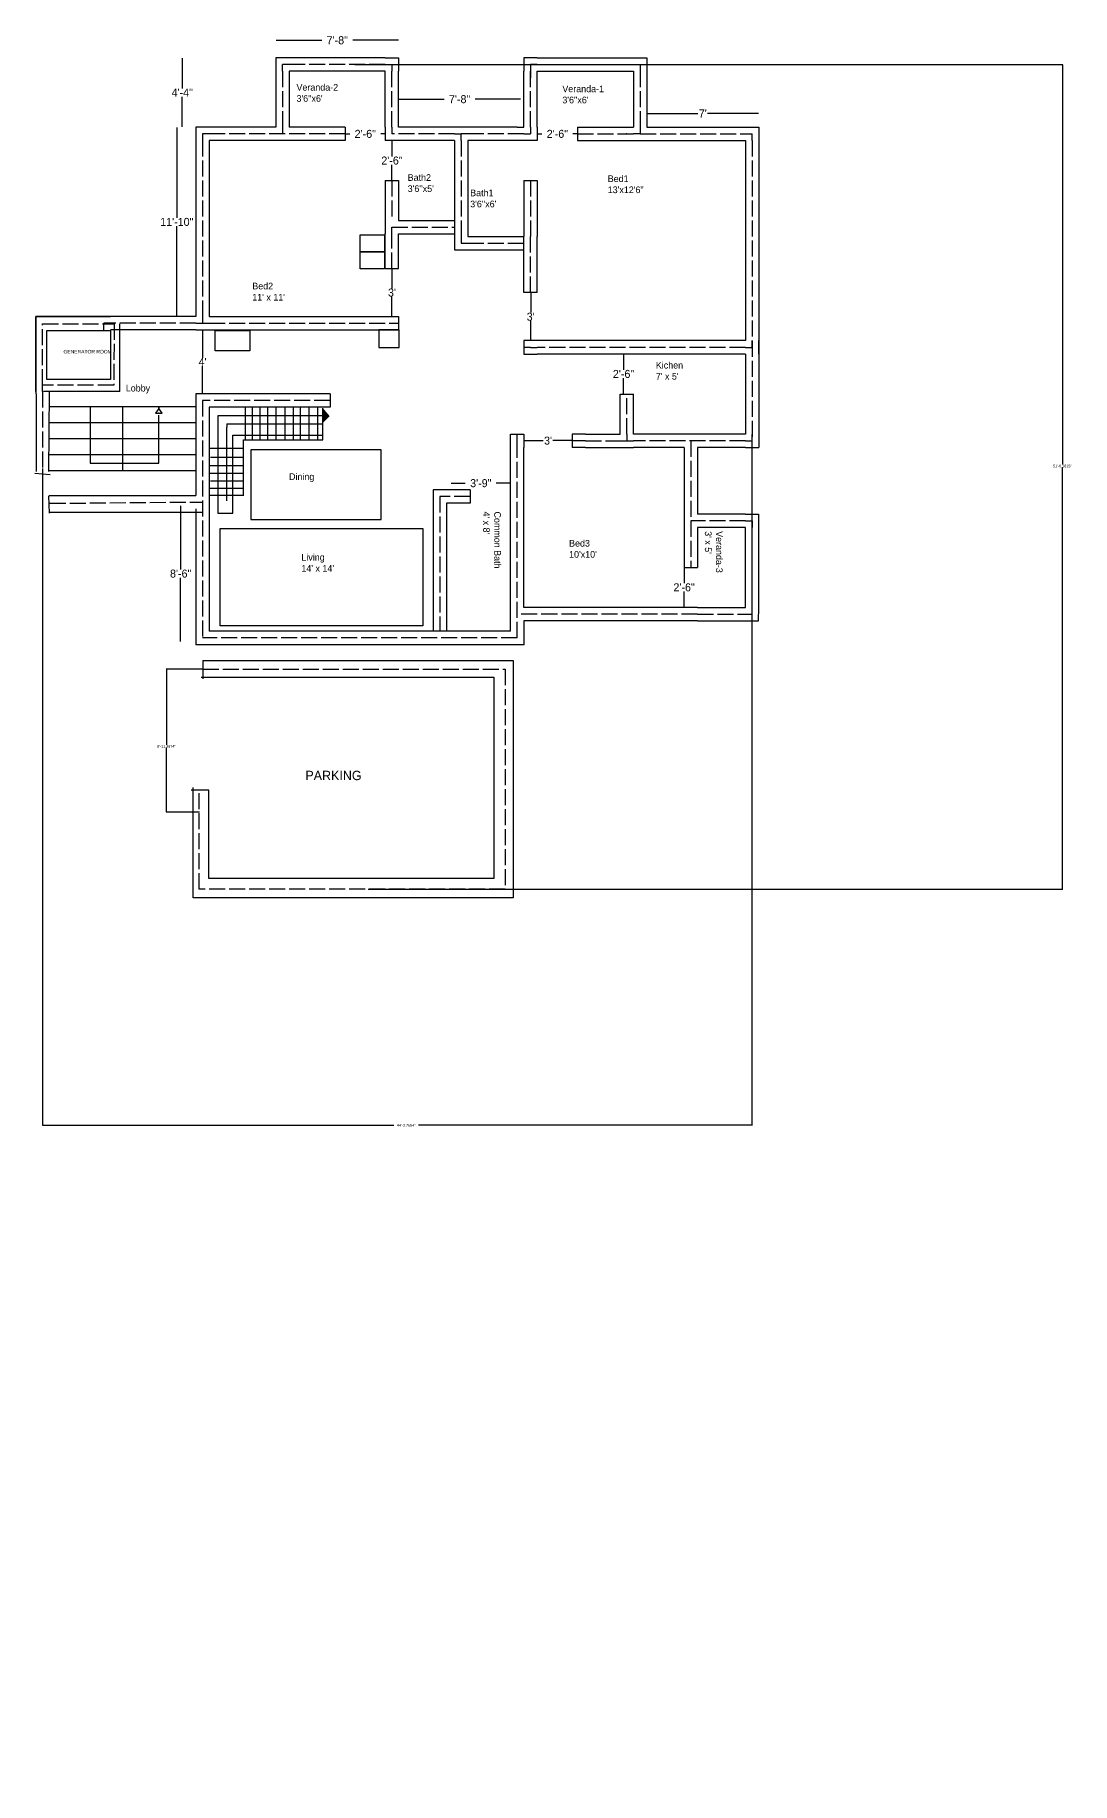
# Model space of a CAD drawing. Header units: inches. Extents: x -2961 to 151, y -82 to 1461.
# Drawn here: x -2961 to -2184, y -82 to 1229 of the extents above; entities that cross this region are included whole.
import ezdxf

# ---------------------------------------------------------------- set-up
doc = ezdxf.new("R2010")
doc.units = ezdxf.units.IN
doc.header["$MEASUREMENT"] = 0
doc.linetypes.add('ACAD_ISO02W100', pattern=[15, 12, -3])
doc.dimstyles.get("Standard").update_dxf_attribs({"dimtxt": 2, "dimasz": 0.18, "dimexe": 0.18, "dimexo": 0.0625, "dimgap": 0.09, "dimtad": 0, "dimtih": 1, "dimtoh": 1, "dimdec": 4, "dimzin": 0, "dimdsep": 46, "dimlunit": 3, "dimtxsty": 'Standard', "dimcen": 0.09, "dimadec": 0, "dimazin": 0, "dimtfac": 1, "dimtdec": 4, "dimtofl": 0, "dimtmove": 0, "dimatfit": 3, "dimfxl": 1, "dimtolj": 1, "dimtzin": 0, "dimarcsym": 0})

# ---------------------------------------------------------------- blocks, each defined once
blk = doc.blocks.new('*D6')
at = {"color": 0, "lineweight": -2}
for p, q in [((-2649.5, 892.5), (-2638.8, 892.5)), ((-2605, 892.5), (-2615.7, 892.5))]:
    blk.add_line(p, q, dxfattribs=at)
at = {"color": 0}
for points in [[(-2649.5, 892.6), (-2649.5, 892.5), (-2649.7, 892.5)], [(-2605, 892.6), (-2605, 892.5), (-2604.8, 892.5)]]:
    blk.add_solid(points, dxfattribs=at)
at = {"layer": 'Defpoints', "color": 0}
for p in [(-2649.7, 892.5), (-2649.7, 887.4), (-2604.8, -82.1)]:
    blk.add_point(p, dxfattribs=at)
at = {"color": 0, "insert": (-2627.2, 892.5), "char_height": 6, "attachment_point": 5}
blk.add_mtext('\\A1;3\'-9"', dxfattribs=at)
blk = doc.blocks.new('*D7')
at = {"color": 0, "lineweight": -2}
for p, q in [((-2780.6, 1224.6), (-2746.4, 1224.6)), ((-2689, 1224.6), (-2723.2, 1224.6))]:
    blk.add_line(p, q, dxfattribs=at)
at = {"color": 0}
for points in [[(-2780.6, 1224.7), (-2780.6, 1224.6), (-2780.8, 1224.6)], [(-2689, 1224.7), (-2689, 1224.6), (-2688.8, 1224.6)]]:
    blk.add_solid(points, dxfattribs=at)
at = {"layer": 'Defpoints', "color": 0}
for p in [(-2688.8, 1224.6), (-2780.8, 1211.4), (-2688.8, 1211.4)]:
    blk.add_point(p, dxfattribs=at)
at = {"color": 0, "insert": (-2734.8, 1224.6), "char_height": 6, "attachment_point": 5}
blk.add_mtext('\\A1;7\'-8"', dxfattribs=at)
blk = doc.blocks.new('*D8')
at = {"color": 0, "lineweight": -2}
for p, q in [((-2688.6, 1180.4), (-2654.7, 1180.4)), ((-2597.5, 1180.4), (-2631.5, 1180.4))]:
    blk.add_line(p, q, dxfattribs=at)
at = {"color": 0}
for points in [[(-2688.6, 1180.4), (-2688.6, 1180.3), (-2688.8, 1180.4)], [(-2597.5, 1180.4), (-2597.5, 1180.3), (-2597.3, 1180.4)]]:
    blk.add_solid(points, dxfattribs=at)
at = {"layer": 'Defpoints', "color": 0}
for p in [(-2597.3, 1180.4), (-2688.8, 1159.4), (-2597.3, 1159.4)]:
    blk.add_point(p, dxfattribs=at)
at = {"color": 0, "insert": (-2643.1, 1180.4), "char_height": 6, "attachment_point": 5}
blk.add_mtext('\\A1;7\'-8"', dxfattribs=at)
blk = doc.blocks.new('*D9')
at = {"color": 0, "lineweight": -2}
for p, q in [((-2502.6, 1169.7), (-2464.4, 1169.7)), ((-2419, 1169.7), (-2457.2, 1169.7))]:
    blk.add_line(p, q, dxfattribs=at)
at = {"color": 0}
for points in [[(-2502.6, 1169.8), (-2502.6, 1169.7), (-2502.8, 1169.7)], [(-2419, 1169.8), (-2419, 1169.7), (-2418.8, 1169.7)]]:
    blk.add_solid(points, dxfattribs=at)
at = {"layer": 'Defpoints', "color": 0}
for p in [(-2418.8, 1169.7), (-2502.8, 1159.4), (-2418.8, 1159.4)]:
    blk.add_point(p, dxfattribs=at)
at = {"color": 0, "insert": (-2460.8, 1169.7), "char_height": 6, "attachment_point": 5}
blk.add_mtext("\\A1;7'", dxfattribs=at)
blk = doc.blocks.new('*D10')
at = {"color": 0, "lineweight": -2}
for p, q in [((-2855.1, 1159.2), (-2855.1, 1091.5)), ((-2855.1, 1017.6), (-2855.1, 1085.3))]:
    blk.add_line(p, q, dxfattribs=at)
at = {"color": 0}
for points in [[(-2855.2, 1159.2), (-2855.1, 1159.2), (-2855.1, 1159.4)], [(-2855.2, 1017.6), (-2855.1, 1017.6), (-2855.1, 1017.4)]]:
    blk.add_solid(points, dxfattribs=at)
at = {"layer": 'Defpoints', "color": 0}
for p in [(-2855.1, 1159.4), (-2840.8, 1159.4), (-2841, 1017.4)]:
    blk.add_point(p, dxfattribs=at)
at = {"color": 0, "insert": (-2855.1, 1088.4), "char_height": 6, "attachment_point": 5}
blk.add_mtext('\\A1;11\'-10"', dxfattribs=at)
blk = doc.blocks.new('*D4')
at = {"color": 0, "lineweight": -2}
for p, q in [((-2852.2, 875.5), (-2852.2, 827.8)), ((-2852.2, 773.9), (-2852.2, 821.6))]:
    blk.add_line(p, q, dxfattribs=at)
at = {"color": 0}
for points in [[(-2852.3, 875.5), (-2852.2, 875.5), (-2852.2, 875.7)], [(-2852.3, 773.9), (-2852.2, 773.9), (-2852.2, 773.7)]]:
    blk.add_solid(points, dxfattribs=at)
at = {"layer": 'Defpoints', "color": 0}
for p in [(-2852.2, 875.7), (-2830.1, 875.7), (-2830.1, 773.7)]:
    blk.add_point(p, dxfattribs=at)
at = {"color": 0, "insert": (-2852.2, 824.7), "char_height": 6, "attachment_point": 5}
blk.add_mtext('\\A1;8\'-6"', dxfattribs=at)
blk = doc.blocks.new('*D11')
at = {"color": 0, "lineweight": -2}
for p, q in [((-2594.6, 924.4), (-2580.4, 924.4)), ((-2559, 924.4), (-2573.2, 924.4))]:
    blk.add_line(p, q, dxfattribs=at)
at = {"color": 0}
for points in [[(-2594.6, 924.4), (-2594.6, 924.3), (-2594.8, 924.4)], [(-2559, 924.4), (-2559, 924.3), (-2558.8, 924.4)]]:
    blk.add_solid(points, dxfattribs=at)
at = {"layer": 'Defpoints', "color": 0}
for p in [(-2594.8, 929.4), (-2558.8, 929.4), (-2558.8, 924.4)]:
    blk.add_point(p, dxfattribs=at)
at = {"color": 0, "insert": (-2576.8, 924.4), "char_height": 6, "attachment_point": 5}
blk.add_mtext("\\A1;3'", dxfattribs=at)
blk = doc.blocks.new('*D12')
at = {"color": 0, "lineweight": -2}
for p, q in [((-2589.8, 1035.2), (-2589.8, 1020.4)), ((-2589.8, 999.5), (-2589.8, 1014.3))]:
    blk.add_line(p, q, dxfattribs=at)
at = {"color": 0}
for points in [[(-2589.9, 1035.2), (-2589.8, 1035.2), (-2589.8, 1035.4)], [(-2589.9, 999.5), (-2589.8, 999.5), (-2589.8, 999.3)]]:
    blk.add_solid(points, dxfattribs=at)
at = {"layer": 'Defpoints', "color": 0}
for p in [(-2594.8, 1035.4), (-2594.5, 999.3), (-2589.8, 999.3)]:
    blk.add_point(p, dxfattribs=at)
at = {"color": 0, "insert": (-2589.8, 1017.3), "char_height": 6, "attachment_point": 5}
blk.add_mtext("\\A1;3'", dxfattribs=at)
blk = doc.blocks.new('*D13')
at = {"color": 0, "lineweight": -2}
for p, q in [((-2693.8, 1053.2), (-2693.8, 1038.5)), ((-2693.8, 1017.6), (-2693.8, 1032.3))]:
    blk.add_line(p, q, dxfattribs=at)
at = {"color": 0}
for points in [[(-2693.9, 1053.2), (-2693.8, 1053.2), (-2693.8, 1053.4)], [(-2693.9, 1017.6), (-2693.8, 1017.6), (-2693.8, 1017.4)]]:
    blk.add_solid(points, dxfattribs=at)
at = {"layer": 'Defpoints', "color": 0}
for p in [(-2693.8, 1053.4), (-2688.8, 1053.4), (-2688.8, 1017.4)]:
    blk.add_point(p, dxfattribs=at)
at = {"color": 0, "insert": (-2693.8, 1035.4), "char_height": 6, "attachment_point": 5}
blk.add_mtext("\\A1;3'", dxfattribs=at)
blk = doc.blocks.new('*D14')
at = {"color": 0, "lineweight": -2}
for p, q in [((-2520.2, 989.2), (-2520.2, 977.5)), ((-2520.2, 959.6), (-2520.2, 971.3))]:
    blk.add_line(p, q, dxfattribs=at)
at = {"color": 0}
for points in [[(-2520.2, 989.2), (-2520.1, 989.2), (-2520.2, 989.4)], [(-2520.2, 959.6), (-2520.1, 959.6), (-2520.2, 959.4)]]:
    blk.add_solid(points, dxfattribs=at)
at = {"layer": 'Defpoints', "color": 0}
for p in [(-2520.2, 989.4), (-2512.8, 989.4), (-2512.8, 959.4)]:
    blk.add_point(p, dxfattribs=at)
at = {"color": 0, "insert": (-2520.2, 974.4), "char_height": 6, "attachment_point": 5}
blk.add_mtext('\\A1;2\'-6"', dxfattribs=at)
blk = doc.blocks.new('*D15')
at = {"color": 0, "lineweight": -2}
for p, q in [((-2728.6, 1154.4), (-2725.4, 1154.4)), ((-2699, 1154.4), (-2702.2, 1154.4))]:
    blk.add_line(p, q, dxfattribs=at)
at = {"color": 0}
for points in [[(-2728.6, 1154.4), (-2728.6, 1154.3), (-2728.8, 1154.4)], [(-2699, 1154.4), (-2699, 1154.3), (-2698.8, 1154.4)]]:
    blk.add_solid(points, dxfattribs=at)
at = {"layer": 'Defpoints', "color": 0}
for p in [(-2728.8, 1159.4), (-2698.8, 1159.4), (-2698.8, 1154.4)]:
    blk.add_point(p, dxfattribs=at)
at = {"color": 0, "insert": (-2713.8, 1154.4), "char_height": 6, "attachment_point": 5}
blk.add_mtext('\\A1;2\'-6"', dxfattribs=at)
blk = doc.blocks.new('*D16')
at = {"color": 0, "lineweight": -2}
for p, q in [((-2693.8, 1149.2), (-2693.8, 1137.5)), ((-2693.8, 1119.6), (-2693.8, 1131.3))]:
    blk.add_line(p, q, dxfattribs=at)
at = {"color": 0}
for points in [[(-2693.9, 1149.2), (-2693.8, 1149.2), (-2693.8, 1149.4)], [(-2693.9, 1119.6), (-2693.8, 1119.6), (-2693.8, 1119.4)]]:
    blk.add_solid(points, dxfattribs=at)
at = {"layer": 'Defpoints', "color": 0}
for p in [(-2693.8, 1149.4), (-2688.8, 1149.4), (-2688.8, 1119.4)]:
    blk.add_point(p, dxfattribs=at)
at = {"color": 0, "insert": (-2693.8, 1134.4), "char_height": 6, "attachment_point": 5}
blk.add_mtext('\\A1;2\'-6"', dxfattribs=at)
blk = doc.blocks.new('*D17')
at = {"color": 0, "lineweight": -2}
for p, q in [((-2584.6, 1154.4), (-2581.4, 1154.4)), ((-2555, 1154.4), (-2558.2, 1154.4))]:
    blk.add_line(p, q, dxfattribs=at)
at = {"color": 0}
for points in [[(-2584.6, 1154.4), (-2584.6, 1154.3), (-2584.8, 1154.4)], [(-2555, 1154.4), (-2555, 1154.3), (-2554.8, 1154.4)]]:
    blk.add_solid(points, dxfattribs=at)
at = {"layer": 'Defpoints', "color": 0}
for p in [(-2584.8, 1154.4), (-2584.8, 1149.4), (-2554.8, 1149.4)]:
    blk.add_point(p, dxfattribs=at)
at = {"color": 0, "insert": (-2569.8, 1154.4), "char_height": 6, "attachment_point": 5}
blk.add_mtext('\\A1;2\'-6"', dxfattribs=at)
blk = doc.blocks.new('*D18')
at = {"color": 0, "lineweight": -2}
for p, q in [((-2474.8, 829.2), (-2474.8, 817.5)), ((-2474.8, 799.6), (-2474.8, 811.3))]:
    blk.add_line(p, q, dxfattribs=at)
at = {"color": 0}
for points in [[(-2474.9, 829.2), (-2474.8, 829.2), (-2474.8, 829.4)], [(-2474.9, 799.6), (-2474.8, 799.6), (-2474.8, 799.4)]]:
    blk.add_solid(points, dxfattribs=at)
at = {"layer": 'Defpoints', "color": 0}
for p in [(-2474.8, 829.4), (-2474.8, 799.4), (-2474.8, 799.4)]:
    blk.add_point(p, dxfattribs=at)
at = {"color": 0, "insert": (-2474.8, 814.4), "char_height": 6, "attachment_point": 5}
blk.add_mtext('\\A1;2\'-6"', dxfattribs=at)
blk = doc.blocks.new('*D19')
at = {"color": 0, "lineweight": -2}
for p, q in [((-2835.8, 1007.2), (-2835.8, 986.5)), ((-2835.8, 959.6), (-2835.8, 980.3))]:
    blk.add_line(p, q, dxfattribs=at)
at = {"color": 0}
for points in [[(-2835.9, 1007.2), (-2835.8, 1007.2), (-2835.8, 1007.4)], [(-2835.9, 959.6), (-2835.8, 959.6), (-2835.8, 959.4)]]:
    blk.add_solid(points, dxfattribs=at)
at = {"layer": 'Defpoints', "color": 0}
for p in [(-2840.8, 1007.4), (-2835.8, 1007.4), (-2840.8, 959.4)]:
    blk.add_point(p, dxfattribs=at)
at = {"color": 0, "insert": (-2835.8, 983.4), "char_height": 6, "attachment_point": 5}
blk.add_mtext("\\A1;4'", dxfattribs=at)
blk = doc.blocks.new('*D5')
at = {"color": 0, "lineweight": -2}
for p, q in [((-2851, 1211.2), (-2851, 1188.5)), ((-2851, 1159.6), (-2851, 1182.3))]:
    blk.add_line(p, q, dxfattribs=at)
at = {"color": 0}
for points in [[(-2851, 1211.2), (-2851, 1211.2), (-2851, 1211.4)], [(-2851, 1159.6), (-2851, 1159.6), (-2851, 1159.4)]]:
    blk.add_solid(points, dxfattribs=at)
at = {"layer": 'Defpoints', "color": 0}
for p in [(-2776.7, 1211.4), (-2851, 1159.4), (-2776.7, 1159.4)]:
    blk.add_point(p, dxfattribs=at)
at = {"color": 0, "insert": (-2851, 1185.4), "char_height": 6, "attachment_point": 5}
blk.add_mtext('\\A1;4\'-4"', dxfattribs=at)
blk = doc.blocks.new('*D57')
at = {"color": 0, "lineweight": -2}
for p, q in [((-2424, 929), (-2424, 410.9)), ((-2955.7, 903.6), (-2955.7, 410.9)), ((-2955.6, 411.1), (-2692.4, 411.1)), ((-2424.1, 411.1), (-2673.9, 411.1))]:
    blk.add_line(p, q, dxfattribs=at)
at = {"color": 0}
for points in [[(-2955.6, 411.1), (-2955.6, 411.1), (-2955.7, 411.1)], [(-2424.1, 411.1), (-2424.1, 411.1), (-2424, 411.1)]]:
    blk.add_solid(points, dxfattribs=at)
at = {"layer": 'Defpoints', "color": 0}
for p in [(-2424, 929.1), (-2955.7, 903.7), (-2424, 411.1)]:
    blk.add_point(p, dxfattribs=at)
at = {"color": 0, "insert": (-2683.1, 411.1), "char_height": 2, "attachment_point": 5}
blk.add_mtext('\\A1;44\'-3.7684"', dxfattribs=at)
blk = doc.blocks.new('*D63')
at = {"color": 0, "lineweight": -2}
for p, q in [((-2835.3, 753.1), (-2863.1, 753.1)), ((-2862.9, 752.9), (-2862.9, 696.3)), ((-2862.9, 646), (-2862.9, 694.1)), ((-2838.2, 645.8), (-2863.1, 645.8))]:
    blk.add_line(p, q, dxfattribs=at)
at = {"color": 0}
for points in [[(-2862.9, 752.9), (-2862.8, 752.9), (-2862.9, 753.1)], [(-2862.9, 646), (-2862.8, 646), (-2862.9, 645.8)]]:
    blk.add_solid(points, dxfattribs=at)
at = {"layer": 'Defpoints', "color": 0}
for p in [(-2835.3, 753.1), (-2862.9, 645.8), (-2838.2, 645.8)]:
    blk.add_point(p, dxfattribs=at)
at = {"color": 0, "insert": (-2862.9, 695.2), "char_height": 2, "attachment_point": 5}
blk.add_mtext('\\A1;8\'-11.2674"', dxfattribs=at)
blk = doc.blocks.new('*D64')
at = {"color": 0, "lineweight": -2}
for p, q in [((-2721.7, 1206.4), (-2191, 1206.4)), ((-2191.2, 1206.2), (-2191.2, 906.5)), ((-2191.2, 588.4), (-2191.2, 904.4)), ((-2711.6, 588.2), (-2191, 588.2))]:
    blk.add_line(p, q, dxfattribs=at)
at = {"color": 0}
for points in [[(-2191.2, 1206.2), (-2191.1, 1206.2), (-2191.2, 1206.4)], [(-2191.2, 588.4), (-2191.1, 588.4), (-2191.2, 588.2)]]:
    blk.add_solid(points, dxfattribs=at)
at = {"layer": 'Defpoints', "color": 0}
for p in [(-2721.7, 1206.4), (-2711.7, 588.2), (-2191.2, 588.2)]:
    blk.add_point(p, dxfattribs=at)
at = {"color": 0, "insert": (-2191.2, 905.4), "char_height": 2, "attachment_point": 5}
blk.add_mtext('\\A1;51\'-6.1815"', dxfattribs=at)

msp = doc.modelspace()

# ---------------------------------------------------------------- hatches: boundary and pattern name
h = msp.add_hatch(color=256)
h.set_gradient(color1=(255, 255, 255), one_color=1, tint=1, name='CYLINDER')
h.paths.add_polyline_path([(-2740.4846, 942.772), (-2745.53179, 937.85836), (-2745.53179, 942.98839), (-2745.34625, 948.55108)])

# ---------------------------------------------------------------- linework, layer by layer
for p, q in [((-2770.82782, 1211.37669), (-2780.82782, 1211.37669)), ((-2780.82782, 1211.37669), (-2780.82782, 1201.37669)), ((-2770.82782, 1206.37669), (-2775.82782, 1206.37669)), ((-2775.82782, 1201.37669), (-2775.82782, 1206.37669)), ((-2698.82782, 1211.37669), (-2770.82782, 1211.37669)), ((-2698.82782, 1211.37669), (-2688.83515, 1211.37669)), ((-2698.82782, 1206.37669), (-2693.82782, 1206.37669)), ((-2693.82782, 1206.37669), (-2693.82782, 1201.37669)), ((-2688.83515, 1211.37669), (-2688.82782, 1201.37669)), ((-2584.82782, 1211.37669), (-2594.82782, 1211.37669)), ((-2594.82782, 1211.37669), (-2594.82782, 1201.37669)), ((-2584.82782, 1206.37669), (-2589.82782, 1206.37669)), ((-2589.82782, 1206.37669), (-2589.82782, 1196.37669)), ((-2584.82782, 1211.37669), (-2512.82782, 1211.37669)), ((-2512.82782, 1211.37669), (-2502.82782, 1211.37669)), ((-2512.82782, 1206.37669), (-2507.82782, 1206.37669)), ((-2507.82782, 1206.37669), (-2507.82782, 1201.37669)), ((-2502.82782, 1211.37669), (-2502.82782, 1201.37669)), ((-2780.82782, 1201.37669), (-2780.82782, 1159.37669)), ((-2698.82782, 1201.37669), (-2770.82782, 1201.37669)), ((-2770.82782, 1201.37669), (-2770.82782, 1159.37669)), ((-2698.82782, 1159.37669), (-2698.82782, 1201.37669)), ((-2688.82782, 1159.37669), (-2688.82782, 1201.37669)), ((-2594.82782, 1159.37669), (-2594.82782, 1201.37669)), ((-2584.82782, 1159.37669), (-2584.82782, 1201.37669)), ((-2584.82782, 1201.37669), (-2512.82782, 1201.37669)), ((-2512.82782, 1201.37669), (-2512.82782, 1159.37669)), ((-2502.82782, 1201.37669), (-2502.82782, 1159.37669)), ((-2830.82782, 1159.37669), (-2840.82782, 1159.37669)), ((-2840.82782, 1159.37669), (-2840.82782, 1149.37669)), ((-2830.82782, 1154.37669), (-2835.82782, 1154.37669)), ((-2835.82782, 1154.37669), (-2835.82782, 1149.37669)), ((-2780.82782, 1159.37669), (-2830.82782, 1159.37669)), ((-2775.82782, 1159.37669), (-2775.82782, 1154.37669)), ((-2728.82782, 1159.37669), (-2770.82782, 1159.37669)), ((-2728.82782, 1159.37669), (-2728.82782, 1149.37669)), ((-2698.82782, 1159.37669), (-2698.82782, 1149.37669)), ((-2693.82782, 1159.37669), (-2693.82782, 1154.37669)), ((-2646.82782, 1159.37669), (-2688.82782, 1159.37669)), ((-2636.82782, 1159.37669), (-2646.82782, 1159.37669)), ((-2646.82782, 1154.37669), (-2641.82782, 1154.37669)), ((-2636.82782, 1154.37669), (-2641.82782, 1154.37669)), ((-2641.82782, 1149.37669), (-2641.82782, 1154.37669)), ((-2599.82782, 1159.37669), (-2636.82782, 1159.37669)), ((-2599.82782, 1159.37669), (-2594.82782, 1159.37669)), ((-2594.82782, 1154.37669), (-2589.82782, 1154.37669)), ((-2589.82782, 1159.37669), (-2589.82782, 1154.37669)), ((-2584.82782, 1159.37669), (-2584.82782, 1149.37669)), ((-2554.82782, 1159.37669), (-2512.82782, 1159.37669)), ((-2554.82782, 1159.37669), (-2554.82782, 1149.37669)), ((-2507.82782, 1159.37669), (-2507.82782, 1154.37669)), ((-2502.82782, 1159.37669), (-2428.82782, 1159.37669)), ((-2428.82782, 1159.37669), (-2418.82782, 1159.37669)), ((-2428.82782, 1154.37669), (-2423.82782, 1154.37669)), ((-2423.82782, 1149.37669), (-2423.82782, 1154.37669)), ((-2418.82782, 1159.37669), (-2418.82782, 1149.37669)), ((-2840.82782, 1149.37669), (-2840.82782, 1017.37669)), ((-2728.82782, 1149.37669), (-2830.82782, 1149.37669)), ((-2830.82782, 1149.37669), (-2830.82782, 1017.37669)), ((-2688.82782, 1149.37669), (-2698.82782, 1149.37669)), ((-2646.82782, 1149.37669), (-2688.82782, 1149.37669)), ((-2646.82782, 1149.37669), (-2646.82782, 1077.37669)), ((-2594.82782, 1149.37669), (-2636.82782, 1149.37669)), ((-2636.82782, 1149.37669), (-2636.82782, 1077.37669)), ((-2584.82782, 1149.37669), (-2594.82782, 1149.37669)), ((-2554.82782, 1149.37669), (-2512.82782, 1149.37669)), ((-2512.82782, 1149.37669), (-2428.82782, 1149.37669)), ((-2428.82782, 1149.37669), (-2428.82782, 999.37669)), ((-2418.82782, 1149.37669), (-2418.82782, 999.37669)), ((-2698.82782, 1119.37669), (-2698.82782, 1089.37669)), ((-2698.82782, 1119.37669), (-2688.82782, 1119.37669)), ((-2688.82782, 1119.37669), (-2688.82782, 1089.37669)), ((-2594.82782, 1119.37669), (-2594.82782, 1077.37669)), ((-2594.82782, 1119.37669), (-2584.82782, 1119.37669)), ((-2584.82782, 1119.37669), (-2584.82782, 1077.37669)), ((-2698.82782, 1089.37669), (-2698.82782, 1079.37669)), ((-2688.82782, 1089.37669), (-2646.82782, 1089.37669)), ((-2698.82782, 1053.37669), (-2698.82782, 1079.37669)), ((-2693.82782, 1079.37669), (-2693.82782, 1084.37669)), ((-2688.82782, 1079.37669), (-2646.82782, 1079.37669)), ((-2688.82782, 1053.37669), (-2688.82782, 1079.37669)), ((-2646.82782, 1077.37669), (-2646.82782, 1067.37669)), ((-2641.82782, 1077.37669), (-2641.82782, 1072.37669)), ((-2636.82782, 1077.37669), (-2594.82782, 1077.37669)), ((-2594.82782, 1035.37669), (-2594.82782, 1077.37669)), ((-2584.82782, 1035.37669), (-2584.82782, 1077.37669)), ((-2646.82782, 1067.37669), (-2636.82782, 1067.37669)), ((-2641.82782, 1072.37669), (-2636.82782, 1072.37669)), ((-2636.82782, 1067.37669), (-2594.82782, 1067.37669)), ((-2698.82782, 1053.37669), (-2688.82782, 1053.37669)), ((-2584.82782, 1035.37669), (-2584.82782, 1045.37669)), ((-2584.82782, 1035.37669), (-2594.82782, 1035.37669)), ((-2840.82782, 1017.37669), (-2960.82782, 1017.37669)), ((-2960.82782, 1017.37669), (-2960.60341, 901.18431)), ((-2909.82782, 1007.37669), (-2909.82782, 1012.37669)), ((-2897.85965, 961.2365), (-2897.85965, 1012.07841)), ((-2835.82782, 1017.37669), (-2835.82782, 1012.37669)), ((-2835.82782, 1012.37669), (-2830.82782, 1012.37669)), ((-2835.82782, 1012.37669), (-2830.82782, 1012.37669)), ((-2830.82782, 1017.37669), (-2688.82782, 1017.37669)), ((-2688.82782, 1017.37669), (-2688.82782, 1007.37669)), ((-2840.82782, 1007.37669), (-2904.82782, 1007.37669)), ((-2840.82782, 1007.37669), (-2688.82782, 1007.37669)), ((-2594.82782, 999.37669), (-2594.82782, 989.37669)), ((-2584.82782, 999.37669), (-2594.82782, 999.37669)), ((-2428.82782, 999.37669), (-2584.82782, 999.37669)), ((-2423.82782, 994.37669), (-2423.82782, 999.37669)), ((-2418.82782, 989.37669), (-2418.82782, 999.37669)), ((-2418.82782, 999.37669), (-2418.82782, 919.37669)), ((-2589.82782, 994.37669), (-2594.82782, 994.37669)), ((-2594.82782, 989.37669), (-2584.82782, 989.37669)), ((-2589.82782, 994.37669), (-2584.82782, 994.37669)), ((-2428.82782, 989.37669), (-2584.82782, 989.37669)), ((-2428.82782, 994.37669), (-2423.82782, 994.37669)), ((-2428.82782, 989.37669), (-2428.82782, 929.37669)), ((-2955.82782, 961.37669), (-2955.82782, 966.37669)), ((-2954.94405, 961.42216), (-2897.86312, 961.42216)), ((-2950.82782, 961.37669), (-2951.17141, 901.18431)), ((-2740.06882, 959.44342), (-2840.82782, 959.44342)), ((-2840.82782, 959.44342), (-2840.82782, 883.37669)), ((-2740.06882, 959.44342), (-2740.06882, 949.44342)), ((-2522.82782, 929.37669), (-2522.82782, 959.37669)), ((-2522.82782, 959.37669), (-2512.82782, 959.37669)), ((-2512.82782, 929.37669), (-2512.82782, 959.37669)), ((-2950.82782, 949.9785), (-2840.82782, 949.9785)), ((-2920.00387, 949.9785), (-2920.00387, 907.52759)), ((-2895.82782, 949.9785), (-2895.82782, 901.9785)), ((-2868.63155, 948.49765), (-2871.10137, 945.04235)), ((-2871.10137, 945.04235), (-2866.16172, 945.04235)), ((-2866.16172, 945.04235), (-2868.63155, 948.49765)), ((-2740.06882, 949.44342), (-2830.82782, 949.44342)), ((-2830.82782, 949.44342), (-2830.82782, 781.44342)), ((-2803.95845, 949.65935), (-2803.95845, 925.40624)), ((-2798.68849, 949.43037), (-2798.68849, 925.17727)), ((-2792.84572, 949.54486), (-2792.84572, 925.29176)), ((-2787.1175, 949.54486), (-2787.1175, 925.29176)), ((-2780.81646, 949.43037), (-2780.81646, 925.17727)), ((-2774.17174, 949.65935), (-2774.17174, 925.40624)), ((-2767.75614, 949.54486), (-2767.75614, 925.29176)), ((-2762.71899, 949.20569), (-2762.71899, 924.95258)), ((-2756.07426, 949.43466), (-2756.07426, 925.18156)), ((-2749.65866, 949.32017), (-2749.65866, 925.06707)), ((-2745.546, 924.98027), (-2745.546, 948.68814)), ((-2950.82782, 937.9785), (-2840.82782, 937.9785)), ((-2868.63155, 907.52759), (-2868.63155, 943.5615)), ((-2745.24963, 942.96868), (-2824.38349, 942.96868)), ((-2824.38349, 942.96868), (-2824.38349, 870.15322)), ((-2817.5271, 936.94227), (-2746.43079, 936.94227)), ((-2817.5271, 936.94227), (-2817.5271, 934.4711)), ((-2817.5271, 879.37651), (-2817.5271, 934.4711)), ((-2950.82782, 925.9785), (-2840.82782, 925.9785)), ((-2830.16572, 918.68124), (-2805.91261, 918.68124)), ((-2813.10464, 870.15322), (-2813.10464, 928.58762)), ((-2813.10464, 928.58762), (-2746.15921, 928.58762)), ((-2805.20594, 883.03559), (-2805.20594, 924.98027)), ((-2805.20594, 924.98027), (-2745.546, 924.98027)), ((-2604.82782, 919.37669), (-2604.82782, 929.37669)), ((-2604.82782, 929.37669), (-2594.82782, 929.37669)), ((-2604.82782, 781.44342), (-2604.82782, 919.37669)), ((-2599.82782, 919.37669), (-2599.82782, 929.37669)), ((-2594.82782, 929.37669), (-2594.82782, 919.37669)), ((-2594.82782, 799.37669), (-2594.82782, 919.37669)), ((-2548.82782, 929.37669), (-2558.82782, 929.37669)), ((-2558.82782, 929.37669), (-2558.82782, 919.37669)), ((-2548.82782, 924.37669), (-2558.82782, 924.37669)), ((-2548.82782, 919.37669), (-2558.82782, 919.37669)), ((-2548.82782, 929.37669), (-2522.82782, 929.37669)), ((-2548.82782, 919.37669), (-2522.82782, 919.37669)), ((-2522.82782, 924.37669), (-2517.82782, 924.37669)), ((-2522.82782, 919.37669), (-2512.82782, 919.37669)), ((-2517.82782, 929.37669), (-2517.82782, 924.37669)), ((-2517.82782, 924.37669), (-2512.82782, 924.37669)), ((-2428.82782, 929.37669), (-2512.82782, 929.37669)), ((-2474.82782, 919.37669), (-2512.82782, 919.37669)), ((-2474.82782, 919.37669), (-2474.82782, 829.37669)), ((-2428.82782, 929.37669), (-2464.82782, 929.37669)), ((-2428.82782, 919.37669), (-2464.82782, 919.37669)), ((-2464.82782, 919.37669), (-2464.82782, 869.37669)), ((-2428.82782, 924.37669), (-2423.82782, 924.37669)), ((-2428.82782, 919.37669), (-2418.82782, 919.37669)), ((-2950.82782, 913.9785), (-2840.82782, 913.9785)), ((-2920.00387, 907.52759), (-2868.63155, 907.52759)), ((-2830.05123, 905.73547), (-2805.79812, 905.73547)), ((-2829.93674, 912.03651), (-2805.68364, 912.03651)), ((-2961.42358, 899.95539), (-2949.94116, 899.1361)), ((-2950.82782, 901.9785), (-2840.82782, 901.9785)), ((-2830.05123, 900.00726), (-2805.79812, 900.00726)), ((-2829.93674, 894.16448), (-2805.68364, 894.16448)), ((-2951.17141, 883.16006), (-2950.76133, 870.05152)), ((-2950.82782, 883.37669), (-2840.82782, 883.37669)), ((-2830.16572, 888.89452), (-2805.91261, 888.89452)), ((-2830.14818, 883.43112), (-2805.89508, 883.43112)), ((-2635.20117, 887.4432), (-2662.82782, 887.443)), ((-2662.82782, 887.443), (-2662.82782, 781.44342)), ((-2635.20117, 887.4432), (-2635.20108, 877.44315)), ((-2950.35124, 870.87081), (-2836.34719, 870.87081)), ((-2840.82782, 873.37669), (-2840.82782, 771.44342)), ((-2824.38349, 870.15322), (-2813.10464, 870.15322)), ((-2652.82669, 877.443), (-2652.82782, 781.44342)), ((-2635.20108, 877.44315), (-2652.8276, 877.443)), ((-2428.82782, 869.37669), (-2464.82782, 869.37669)), ((-2428.82782, 869.37669), (-2418.90224, 869.37669)), ((-2418.90224, 869.37669), (-2418.90224, 859.37669)), ((-2464.82782, 864.37669), (-2469.82782, 864.37669)), ((-2464.82782, 859.37669), (-2464.82782, 829.37669)), ((-2428.82782, 859.37669), (-2464.82782, 859.37669)), ((-2428.82782, 864.37669), (-2423.82782, 864.37669)), ((-2428.82782, 799.37669), (-2428.82782, 859.37669)), ((-2423.82782, 864.37669), (-2423.82782, 859.37669)), ((-2418.82782, 799.37669), (-2418.82782, 859.37669)), ((-2474.82782, 829.37669), (-2464.82782, 829.37669)), ((-2584.82782, 799.37669), (-2594.82782, 799.37669)), ((-2584.82782, 789.37669), (-2594.82782, 789.37669)), ((-2594.82782, 789.37669), (-2594.82782, 771.44342)), ((-2464.82782, 799.37669), (-2584.82782, 799.37669)), ((-2464.82782, 789.37669), (-2584.82782, 789.37669)), ((-2464.82782, 799.37669), (-2428.82782, 799.37669)), ((-2464.82782, 789.37669), (-2428.82782, 789.37669)), ((-2428.82782, 794.37669), (-2423.82782, 794.37669)), ((-2428.82782, 789.37669), (-2418.90224, 789.37669)), ((-2423.82782, 794.37669), (-2423.82782, 799.37669)), ((-2418.90224, 789.37669), (-2418.82782, 799.37669)), ((-2604.82782, 781.44342), (-2830.82782, 781.44342)), ((-2594.7867, 771.44342), (-2840.82782, 771.44342)), ((-2835.5988, 759.62201), (-2602.95301, 759.62201)), ((-2835.5988, 759.62201), (-2835.5988, 745.72318)), ((-2602.95301, 759.62201), (-2602.95301, 581.58453)), ((-2836.92441, 747.04688), (-2617.5348, 747.04688)), ((-2617.5348, 747.04688), (-2617.5348, 596.14521)), ((-2830.95914, 662.33015), (-2844.21531, 662.33015)), ((-2842.8897, 581.58453), (-2842.8897, 664.3157)), ((-2830.95914, 596.14521), (-2830.95914, 662.33015)), ((-2617.5348, 596.14521), (-2830.95914, 596.14521)), ((-2602.95301, 581.58453), (-2842.8897, 581.58453))]:
    msp.add_line(p, q)
at = {"linetype": 'ACAD_ISO02W100'}
for p, q in [((-2698.82782, 1206.37669), (-2770.82782, 1206.37669)), ((-2584.82782, 1206.37669), (-2512.82782, 1206.37669)), ((-2775.82782, 1201.37669), (-2775.82782, 1159.37669)), ((-2693.82782, 1159.37669), (-2693.82782, 1201.37669)), ((-2589.82782, 1159.37669), (-2589.82782, 1201.37669)), ((-2507.82782, 1201.37669), (-2507.82782, 1159.37669)), ((-2728.82782, 1154.37669), (-2830.82782, 1154.37669)), ((-2646.82782, 1154.37669), (-2693.82782, 1154.37669)), ((-2594.82782, 1154.37669), (-2636.82782, 1154.37669)), ((-2554.82782, 1154.37669), (-2512.82782, 1154.37669)), ((-2507.82782, 1154.37669), (-2512.82782, 1154.37669)), ((-2507.82782, 1154.37669), (-2428.82782, 1154.37669)), ((-2835.82782, 1149.37669), (-2835.82782, 1017.37669)), ((-2641.82782, 1149.37669), (-2641.82782, 1077.37669)), ((-2423.82782, 1149.37669), (-2423.82782, 999.37669)), ((-2693.82782, 1119.37669), (-2693.82782, 1089.37669)), ((-2589.82782, 1119.37669), (-2589.82782, 1077.37669)), ((-2693.82782, 1084.37669), (-2646.82782, 1084.37669)), ((-2693.82782, 1053.37669), (-2693.82782, 1079.37669)), ((-2589.82782, 1035.37669), (-2589.82782, 1077.37669)), ((-2636.82782, 1072.37669), (-2594.82782, 1072.37669)), ((-2840.82782, 1012.37669), (-2909.82782, 1012.37669)), ((-2840.82782, 1012.37669), (-2835.82782, 1012.37669)), ((-2830.82782, 1012.37669), (-2688.82782, 1012.37669)), ((-2423.82782, 999.37669), (-2423.82782, 924.37669)), ((-2428.82782, 994.37669), (-2584.82782, 994.37669)), ((-2955.82782, 961.37669), (-2955.68237, 901.18431)), ((-2517.82782, 929.37669), (-2517.82782, 959.37669)), ((-2740.06882, 954.44342), (-2835.82782, 954.44342)), ((-2835.82782, 954.44342), (-2835.82782, 776.44342)), ((-2599.82782, 776.44342), (-2599.82782, 919.37669)), ((-2548.82782, 924.37669), (-2522.82782, 924.37669)), ((-2428.82782, 924.37669), (-2512.82782, 924.37669)), ((-2469.82782, 924.37669), (-2469.82782, 829.37669)), ((-2950.35124, 877.42508), (-2840.82782, 878.37669)), ((-2840.82782, 878.37669), (-2835.82782, 878.37669)), ((-2657.82727, 882.44302), (-2657.82782, 781.44342)), ((-2635.20113, 882.44319), (-2657.82733, 882.44302)), ((-2428.82782, 864.37669), (-2464.82782, 864.37669)), ((-2423.82782, 799.37669), (-2423.82782, 859.37669)), ((-2584.82782, 794.37669), (-2599.82688, 794.37669)), ((-2464.82782, 794.37669), (-2584.82782, 794.37669)), ((-2464.82782, 794.37669), (-2428.82782, 794.37669)), ((-2599.82782, 776.44342), (-2835.82782, 776.44342)), ((-2835.5988, 753.00352), (-2608.91829, 753.00352)), ((-2608.91829, 753.00352), (-2608.91829, 588.20302)), ((-2838.25003, 588.20302), (-2838.25003, 662.992)), ((-2608.91829, 588.20302), (-2838.25003, 588.20302))]:
    msp.add_line(p, q, dxfattribs=at)
for points in [[(-2717.74605, 1078.65577), (-2699.31678, 1078.65577), (-2699.31678, 1065.95492), (-2717.74605, 1065.95492)], [(-2717.74605, 1065.95492), (-2699.31678, 1065.95492), (-2699.31678, 1053.25407), (-2717.74605, 1053.25407)], [(-2952.44574, 1006.88072), (-2904.73951, 1006.88072), (-2904.73951, 970.27283), (-2952.44574, 970.27283)], [(-2826.41516, 1006.89598), (-2800.35999, 1006.89598), (-2800.35999, 991.65497), (-2826.41516, 991.65497)], [(-2703.76523, 994.19514), (-2688.51342, 994.19514), (-2688.51342, 1007.53102), (-2703.76523, 1007.53102)], [(-2701.86686, 917.59188), (-2799.591, 917.59188), (-2799.591, 865.41222), (-2701.86686, 865.41222)], [(-2822.66476, 858.63564), (-2670.64943, 858.63564), (-2670.64943, 785.4486), (-2822.66476, 785.4486)]]:
    msp.add_lwpolyline(points, close=True)
msp.add_lwpolyline([(-2960.82782, 961.37669), (-2960.82782, 1017.37669), (-2904.82782, 1017.37669)])
msp.add_lwpolyline([(-2955.68778, 1012.09122), (-2902.03928, 1012.09122), (-2902.41925, 966.09122), (-2955.68778, 966.09122)], close=True, dxfattribs=at)
for p in [(-2517.9796, 1154.37669), (-2868.63155, 948.99127), (-2868.63155, 948.49765), (-2868.63155, 945.04235)]:
    msp.add_point(p)

# ---------------------------------------------------------------- texts
at = {"attachment_point": 1}
for s, insert, char_height, width in [("Veranda-2\\P3'6''x6'", (-2765.37872, 1191.81927), 5, 52.3044958), ("Veranda-1\\P3'6''x6'", (-2566.07473, 1190.68468), 5, 72.0953864), ("Bath2\\P3'6''x5'", (-2682.00943, 1124.19369), 5, 39.5817812), ("Bed1\\P13'x12'6{\\fArial|b0|i0|c0|p34;”}", (-2532.03427, 1123.32054), 5, 32.5136052), ("Bath1\\P3'6''x6'", (-2635.1583, 1112.67381), 5, 38.8749633), ("Bed2\\P11' x 11'", (-2798.50447, 1042.80035), 5, 122.986248), ('{\\H2.857x;\\P\\H1.35x;GENERATOR ROOM}', (-2940.05692, 995.82506), 0.7, 36.6422452), ("Kichen\\P7' x 5'", (-2495.98657, 983.46968), 5, 70.6817522), ('Lobby', (-2893.32978, 966.2678), 5, 35.0714883), ('Dining', (-2770.97098, 899.92294), 5, 30.972046), ("Living\\P14' x 14'", (-2761.68915, 839.48295), 5, 83.404465), ("Bed3\\P10'x10'", (-2561.01379, 849.97567), 5, 77.7499266), ('PARKING', (-2758.71301, 676.89084), 7, 149.131918)]:
    msp.add_mtext(s, dxfattribs=dict(at, insert=insert, char_height=char_height, width=width))
at = {"char_height": 5, "width": 55.7496837, "attachment_point": 1, "rotation": 270}
for s, insert in [("Common Bath\\P4' x 8'", (-2612.13915, 871.2792)), ("Veranda-3\\P3' x 5'", (-2445.87503, 856.54984))]:
    msp.add_mtext(s, dxfattribs=dict(at, insert=insert))

# ---------------------------------------------------------------- dimensions: what is measured, and where the dimension line sits
for base, p1, p2, picture, middle in [((-2688.83515, 1224.64976), (-2780.82782, 1211.37669), (-2688.83515, 1211.37669), '*D7', (-2734.83148, 1224.64976)), ((-2597.3278240811, 1180.3766947498), (-2688.8278240811, 1159.3766947498), (-2597.3278240811, 1159.3766947498), '*D8', (-2643.0778240811, 1180.3766947498)), ((-2418.82782, 1169.73287), (-2502.82782, 1159.37669), (-2418.82782, 1159.37669), '*D9', (-2460.82782, 1169.73287)), ((-2698.82782, 1154.37669), (-2728.82782, 1159.37669), (-2698.82782, 1159.37669), '*D15', (-2713.82782, 1154.37669)), ((-2584.82782, 1154.37669), (-2554.82782, 1149.37669), (-2584.82782, 1149.37669), '*D17', (-2569.82782, 1154.37669)), ((-2558.82782, 924.37669), (-2594.82782, 929.37669), (-2558.82782, 929.37669), '*D11', (-2576.82782, 924.37669)), ((-2649.66863, 892.53314), (-2604.82782, -82.08062), (-2649.66863, 887.4431), '*D6', (-2627.24823, 892.53314))]:
    dim = msp.add_linear_dim(base=base, p1=p1, p2=p2, dimstyle='Standard', override={"dimtxt": 6, "dimdec": 0, "dimlunit": 3, "dimse1": 1, "dimse2": 1, "dimtdec": 0})
    dim.commit()
    dim.dimension.update_dxf_attribs({"geometry": picture, "text_midpoint": middle})
for base, p1, p2, picture, middle in [((-2850.99779, 1159.37669), (-2776.69822, 1211.37669), (-2776.69822, 1159.37669), '*D5', (-2850.99779, 1185.37669)), ((-2855.12739, 1159.37669), (-2841.00782, 1017.37669), (-2840.82782, 1159.37669), '*D10', (-2855.12739, 1088.37669)), ((-2693.82782, 1149.37669), (-2688.82782, 1119.37669), (-2688.82782, 1149.37669), '*D16', (-2693.82782, 1134.37669)), ((-2693.82782, 1053.37669), (-2688.82782, 1017.37669), (-2688.82782, 1053.37669), '*D13', (-2693.82782, 1035.37669)), ((-2589.82782, 999.30739), (-2594.82782, 1035.37669), (-2594.46916, 999.30739), '*D12', (-2589.82782, 1017.34204)), ((-2835.82782, 1007.37669), (-2840.82782, 959.44342), (-2840.82782, 1007.37669), '*D19', (-2835.82782, 983.41006)), ((-2520.16752, 989.37669), (-2512.82782, 959.37669), (-2512.82782, 989.37669), '*D14', (-2520.16752, 974.37669)), ((-2852.24505, 875.6636), (-2830.14803, 773.73032), (-2830.14803, 875.6636), '*D4', (-2852.24505, 824.69696)), ((-2474.82782, 799.37669), (-2474.82782, 829.37669), (-2474.82782, 799.37669), '*D18', (-2474.82782, 814.37669))]:
    dim = msp.add_linear_dim(base=base, p1=p1, p2=p2, angle=90, dimstyle='Standard', override={"dimtxt": 6, "dimdec": 0, "dimlunit": 3, "dimse1": 1, "dimse2": 1, "dimtdec": 0})
    dim.commit()
    dim.dimension.update_dxf_attribs({"geometry": picture, "text_midpoint": middle})
for base, p1, p2, picture, middle in [((-2191.16044, 588.20822), (-2721.72331, 1206.38975), (-2711.65376, 588.20822), '*D64', (-2191.16044, 905.44807)), ((-2862.87507, 645.83049), (-2835.28434, 753.0979), (-2838.18659, 645.83049), '*D63', (-2862.87507, 695.16828))]:
    dim = msp.add_linear_dim(base=base, p1=p1, p2=p2, angle=90, dimstyle='Standard')
    dim.commit()
    dim.dimension.update_dxf_attribs({"geometry": picture, "text_midpoint": middle, "dimtype": 160})
dim = msp.add_linear_dim(base=(-2423.96658, 411.11051), p1=(-2955.73498, 903.68673), p2=(-2423.96658, 929.09606), dimstyle='Standard')
dim.commit()
dim.dimension.update_dxf_attribs({"geometry": '*D57', "text_midpoint": (-2683.1484, 411.11051), "dimtype": 160})

doc.saveas('drawing.dxf')
